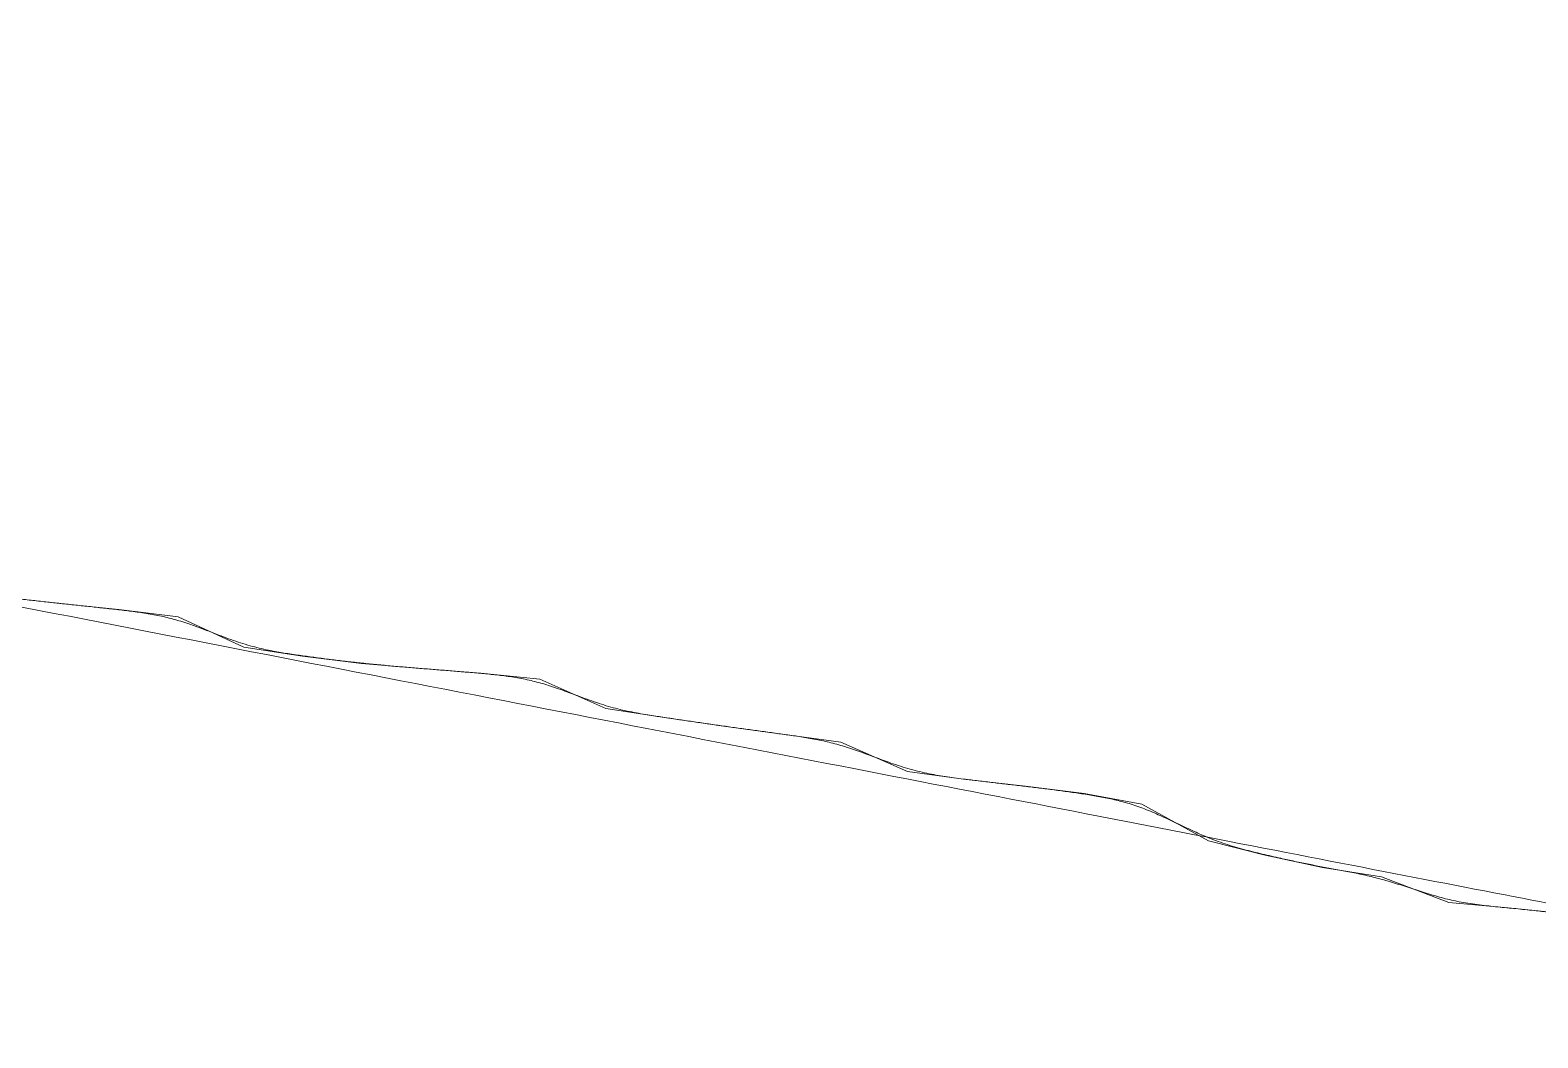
# Model space of a CAD drawing. Extents: x -2 to 147, y -16 to 271.
# Drawn here: x 66.55 to 67.08, y 269.707 to 270.061 of the extents above; entities that cross this region are included whole.
import ezdxf

# ---------------------------------------------------------------- set-up
doc = ezdxf.new("R2010")
doc.units = 0
doc.layers.add('Splines', color=1, linetype='CONTINUOUS', lineweight=15, true_color=0xff0000)
doc.layers.add('SubpixelContours', color=1, linetype='CONTINUOUS', lineweight=15, true_color=0xffffff)

msp = doc.modelspace()

# ---------------------------------------------------------------- linework, layer by layer
at = {"layer": 'Splines'}
msp.add_open_spline([(67.34379, 269.70367), (67.32337, 269.70763), (67.30228, 269.70875), (67.28102, 269.7086), (67.25997, 269.70927), (67.23923, 269.71156), (67.21608, 269.72151), (67.1954, 269.72455), (67.1748, 269.72757), (67.15437, 269.73104), (67.13097, 269.74283), (67.11076, 269.74711), (67.09025, 269.75041), (67.06946, 269.75259), (67.04863, 269.75441), (67.02491, 269.76342), (67.00426, 269.76674), (66.98409, 269.77109), (66.96423, 269.7761), (66.94072, 269.78901), (66.92048, 269.79271), (66.89986, 269.79525), (66.87913, 269.79758), (66.85847, 269.8004), (66.83508, 269.8107), (66.81444, 269.81357), (66.7938, 269.81636), (66.77318, 269.81938), (66.75254, 269.82252), (66.72934, 269.8328), (66.70857, 269.835), (66.68764, 269.83657), (66.66675, 269.83837), (66.646, 269.84096), (66.62539, 269.84415), (66.60226, 269.85469), (66.58153, 269.85729), (66.56073, 269.85944), (66.53994, 269.86175), (66.5193, 269.8646), (66.49598, 269.87489), (66.47532, 269.87779), (66.45464, 269.88048), (66.43405, 269.88342), (66.4136, 269.88699), (66.39034, 269.89834), (66.36979, 269.90142), (66.34894, 269.90322), (66.32799, 269.90456), (66.30723, 269.90676), (66.28672, 269.91009), (66.26355, 269.92165), (66.24302, 269.92496), (66.22224, 269.92721), (66.20137, 269.92907), (66.18061, 269.93142), (66.15723, 269.94107), (66.13659, 269.94431), (66.11604, 269.94752), (66.09557, 269.9509), (66.0751, 269.95447), (66.05173, 269.96537), (66.03115, 269.96827), (66.01044, 269.97085), (65.98964, 269.97336), (65.96878, 269.97579), (65.94782, 269.97772), (65.92493, 269.98638), (65.90391, 269.98782), (65.88288, 269.98925), (65.86196, 269.99128), (65.84133, 269.99436), (65.82097, 269.9983), (65.79776, 270.01003), (65.77722, 270.01318), (65.75639, 270.01506), (65.73552, 270.01677), (65.71484, 270.01912), (65.69112, 270.02916), (65.67071, 270.03308), (65.65068, 270.03764), (65.63072, 270.04253), (65.60732, 270.05521), (65.5869, 270.05858), (65.56604, 270.06066), (65.54487, 270.06068), (65.52371, 270.0607), (65.50254, 270.06071)], degree=3, knots=[0, 0.010989, 0.021978, 0.032967, 0.043956, 0.054945, 0.065934, 0.076923, 0.087912, 0.098901, 0.10989, 0.120879, 0.131868, 0.142857, 0.153846, 0.164835, 0.175824, 0.186813, 0.197802, 0.208791, 0.21978, 0.230769, 0.241758, 0.252747, 0.263736, 0.274725, 0.285714, 0.296703, 0.307692, 0.318681, 0.32967, 0.340659, 0.351648, 0.362637, 0.373626, 0.384615, 0.395604, 0.406593, 0.417582, 0.428571, 0.43956, 0.450549, 0.461538, 0.472527, 0.483516, 0.494506, 0.505495, 0.516484, 0.527473, 0.538462, 0.549451, 0.56044, 0.571429, 0.582418, 0.593407, 0.604396, 0.615385, 0.626374, 0.637363, 0.648352, 0.659341, 0.67033, 0.681319, 0.692308, 0.703297, 0.714286, 0.725275, 0.736264, 0.747253, 0.758242, 0.769231, 0.78022, 0.791209, 0.802198, 0.813187, 0.824176, 0.835165, 0.846154, 0.857143, 0.868132, 0.879121, 0.89011, 0.901099, 0.912088, 0.923077, 0.934066, 0.945055, 0.956044, 0.967033, 0.978022, 0.989011, 1], dxfattribs=at)
at = {"layer": 'SubpixelContours'}
for p, q in [((66.56073, 269.85944), (66.53994, 269.86175)), ((66.58153, 269.85729), (66.56073, 269.85944)), ((66.60226, 269.85469), (66.58153, 269.85729)), ((66.62539, 269.84415), (66.60226, 269.85469)), ((66.646, 269.84096), (66.62539, 269.84415)), ((66.66675, 269.83837), (66.646, 269.84096)), ((66.68764, 269.83657), (66.66675, 269.83837)), ((66.70857, 269.835), (66.68764, 269.83657)), ((66.72934, 269.8328), (66.70857, 269.835)), ((66.75254, 269.82252), (66.72934, 269.8328)), ((66.77318, 269.81938), (66.75254, 269.82252)), ((66.7938, 269.81636), (66.77318, 269.81938)), ((66.81444, 269.81357), (66.7938, 269.81636)), ((66.83508, 269.8107), (66.81444, 269.81357)), ((66.85847, 269.8004), (66.83508, 269.8107)), ((66.87913, 269.79758), (66.85847, 269.8004)), ((66.89986, 269.79525), (66.87913, 269.79758)), ((66.92048, 269.79271), (66.89986, 269.79525)), ((66.94072, 269.78901), (66.92048, 269.79271)), ((66.96423, 269.7761), (66.94072, 269.78901)), ((66.98409, 269.77109), (66.96423, 269.7761)), ((67.00426, 269.76674), (66.98409, 269.77109)), ((67.02491, 269.76342), (67.00426, 269.76674)), ((67.04863, 269.75441), (67.02491, 269.76342)), ((67.06946, 269.75259), (67.04863, 269.75441)), ((67.09025, 269.75041), (67.06946, 269.75259))]:
    msp.add_line(p, q, dxfattribs=at)

doc.saveas('drawing.dxf')
